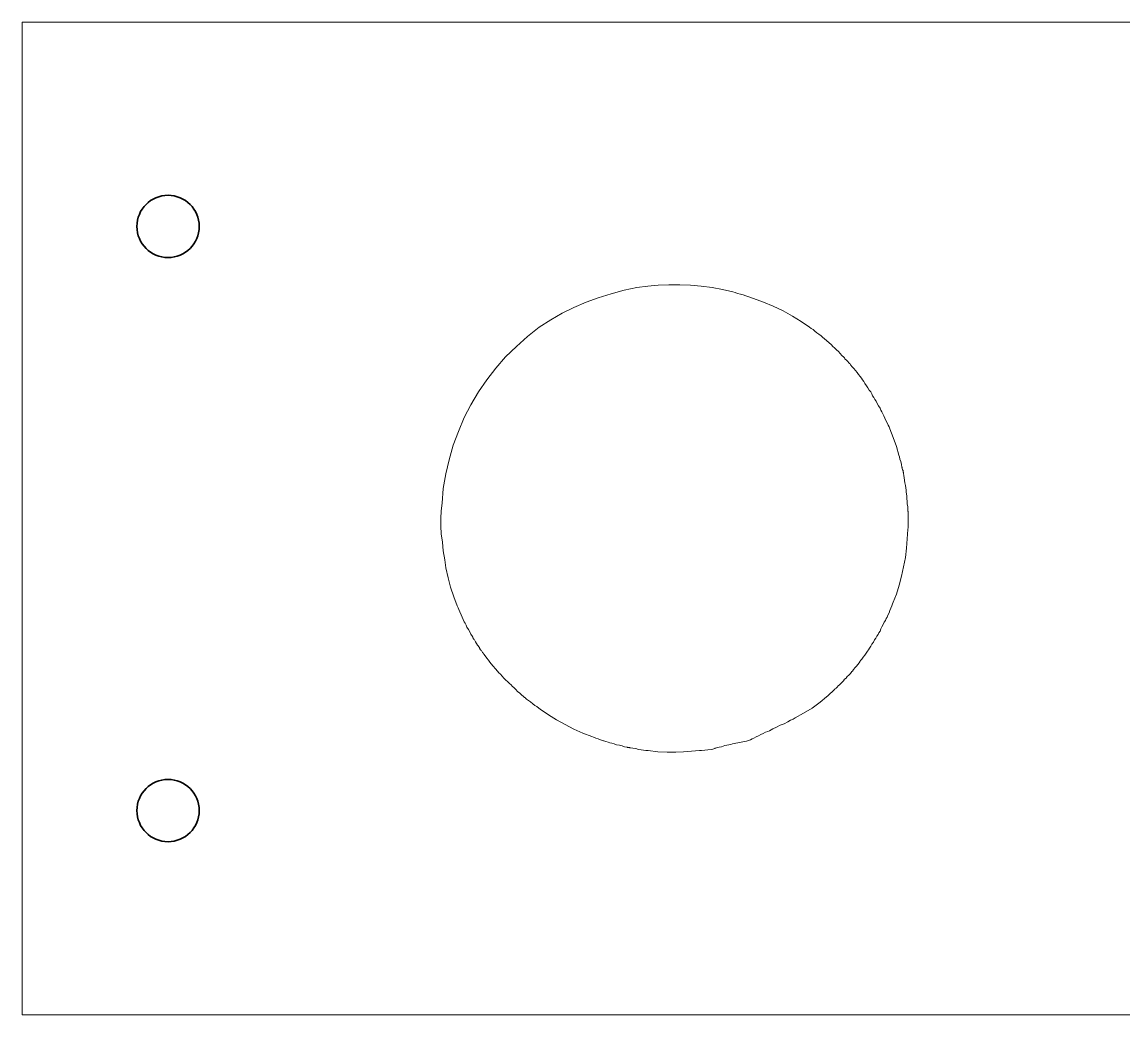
# Model space of a CAD drawing. Header units: millimetres. Extents: x 309 to 2032, y -1240 to 271.
# Drawn here: x 383.6 to 440.2, y -355.9 to -304.9 of the extents above; entities that cross this region are included whole.
import ezdxf

# ---------------------------------------------------------------- set-up
doc = ezdxf.new("R2010")
doc.units = ezdxf.units.MM
doc.header["$MEASUREMENT"] = 0
doc.layers.add('Layer 1', color=7, linetype='Continuous')

msp = doc.modelspace()

# ---------------------------------------------------------------- linework, layer by layer
at = {"layer": 'Layer 1', "color": 250, "lineweight": 18}
msp.add_lwpolyline([(383.6439, -355.9095), (523.6439, -355.9095), (523.6439, -304.9095), (383.6439, -304.9095), (383.6439, -355.9095)], close=True, dxfattribs=at)
at = {"layer": 'Layer 1', "lineweight": 35}
for points in [[(392.7439, -315.4095), (392.7439, -314.5258), (392.0276, -313.8095), (391.1439, -313.8095), (390.2602, -313.8095), (389.5439, -314.5258), (389.5439, -315.4095), (389.5439, -316.2932), (390.2602, -317.0095), (391.1439, -317.0095), (392.0276, -317.0095), (392.7439, -316.2932), (392.7439, -315.4095)], [(392.7439, -345.4095), (392.7439, -344.5258), (392.0276, -343.8095), (391.1439, -343.8095), (390.2602, -343.8095), (389.5439, -344.5258), (389.5439, -345.4095), (389.5439, -346.2932), (390.2602, -347.0095), (391.1439, -347.0095), (392.0276, -347.0095), (392.7439, -346.2932), (392.7439, -345.4095)]]:
    msp.add_open_spline(points, degree=3, knots=[0, 0, 0, 0, 0.25, 0.25, 0.25, 0.5, 0.5, 0.5, 0.75, 0.75, 0.75, 1, 1, 1, 1], dxfattribs=at)
at = {"layer": 'Layer 1', "color": 250, "lineweight": 9}
msp.add_open_spline([(415.2248, -318.5495), (415.2248, -318.5495), (415.7852, -318.4695), (415.7852, -318.4695), (415.7852, -318.4695), (416.3257, -318.4295), (416.3257, -318.4295), (416.3257, -318.4295), (416.8662, -318.4095), (416.8662, -318.4095), (416.8662, -318.4095), (417.4267, -318.4095), (417.4267, -318.4095), (417.4267, -318.4095), (417.9871, -318.4295), (417.9871, -318.4295), (417.9871, -318.4295), (418.5276, -318.4695), (418.5276, -318.4695), (418.5276, -318.4695), (419.0881, -318.5495), (419.0881, -318.5495), (419.0881, -318.5495), (419.6286, -318.6494), (419.6286, -318.6494), (419.6286, -318.6494), (420.1489, -318.7695), (420.1489, -318.7695), (420.1489, -318.7695), (420.269, -318.8094), (420.269, -318.8094), (420.269, -318.8094), (420.3891, -318.8495), (420.3891, -318.8495), (420.3891, -318.8495), (420.5492, -318.8895), (420.5492, -318.8895), (420.5492, -318.8895), (420.6894, -318.9295), (420.6894, -318.9295), (420.6894, -318.9295), (420.8295, -318.9695), (420.8295, -318.9695), (420.8295, -318.9695), (420.9696, -319.0295), (420.9696, -319.0295), (420.9696, -319.0295), (421.1097, -319.0695), (421.1097, -319.0695), (421.1097, -319.0695), (421.2098, -319.1095), (421.2098, -319.1095), (421.2098, -319.1095), (421.7303, -319.2895), (421.7303, -319.2895), (421.7303, -319.2895), (422.2307, -319.5095), (422.2307, -319.5095), (422.2307, -319.5095), (422.7311, -319.7495), (422.7311, -319.7495), (422.7311, -319.7495), (423.2115, -320.0095), (423.2115, -320.0095), (423.2115, -320.0095), (423.6719, -320.2895), (423.6719, -320.2895), (423.6719, -320.2895), (424.0922, -320.5895), (424.0922, -320.5895), (424.0922, -320.5895), (424.1724, -320.6495), (424.1724, -320.6495), (424.1724, -320.6495), (424.2725, -320.7094), (424.2725, -320.7094), (424.2725, -320.7094), (424.3725, -320.7895), (424.3725, -320.7895), (424.3725, -320.7895), (424.4726, -320.8694), (424.4726, -320.8694), (424.4726, -320.8694), (424.5727, -320.9495), (424.5727, -320.9495), (424.5727, -320.9495), (424.6928, -321.0294), (424.6928, -321.0294), (424.6928, -321.0294), (424.7729, -321.1095), (424.7729, -321.1095), (424.7729, -321.1095), (424.8529, -321.1695), (424.8529, -321.1695), (424.8529, -321.1695), (425.2132, -321.4895), (425.2132, -321.4895), (425.2132, -321.4895), (425.2932, -321.5695), (425.2932, -321.5695), (425.2932, -321.5695), (425.3733, -321.6495), (425.3733, -321.6495), (425.3733, -321.6495), (425.4734, -321.7495), (425.4734, -321.7495), (425.4734, -321.7495), (425.5735, -321.8295), (425.5735, -321.8295), (425.5735, -321.8295), (425.6735, -321.9295), (425.6735, -321.9295), (425.6735, -321.9295), (425.7536, -322.0295), (425.7536, -322.0295), (425.7536, -322.0295), (425.7736, -322.0495), (425.7736, -322.0495), (425.7736, -322.0495), (425.7936, -322.0695), (425.7936, -322.0695), (425.7936, -322.0695), (425.8137, -322.0895), (425.8137, -322.0895), (425.8137, -322.0895), (425.8337, -322.1095), (425.8337, -322.1095), (425.8337, -322.1095), (425.8537, -322.1295), (425.8537, -322.1295), (425.8537, -322.1295), (425.8937, -322.1495), (425.8937, -322.1495), (425.8937, -322.1495), (425.9137, -322.1895), (425.9137, -322.1895), (425.9137, -322.1895), (425.9137, -322.2095), (425.9137, -322.2095), (425.9137, -322.2095), (426.0138, -322.2895), (426.0138, -322.2895), (426.0138, -322.2895), (426.0338, -322.3095), (426.0338, -322.3095), (426.0338, -322.3095), (426.1539, -322.4494), (426.1539, -322.4494), (426.1539, -322.4494), (426.174, -322.4695), (426.174, -322.4695), (426.174, -322.4695), (426.194, -322.5095), (426.194, -322.5095), (426.194, -322.5095), (426.214, -322.5295), (426.214, -322.5295), (426.214, -322.5295), (426.234, -322.5495), (426.234, -322.5495), (426.234, -322.5495), (426.254, -322.5895), (426.254, -322.5895), (426.254, -322.5895), (426.2741, -322.6094), (426.2741, -322.6094), (426.2741, -322.6094), (426.2941, -322.6295), (426.2941, -322.6295), (426.2941, -322.6295), (426.3141, -322.6495), (426.3141, -322.6495), (426.3141, -322.6495), (426.3741, -322.7095), (426.3741, -322.7095), (426.3741, -322.7095), (426.4542, -322.8095), (426.4542, -322.8095), (426.4542, -322.8095), (426.5343, -322.9095), (426.5343, -322.9095), (426.5343, -322.9095), (426.6143, -323.0095), (426.6143, -323.0095), (426.6143, -323.0095), (426.6945, -323.1095), (426.6945, -323.1095), (426.6945, -323.1095), (426.7545, -323.2095), (426.7545, -323.2095), (426.7545, -323.2095), (426.8146, -323.2895), (426.8146, -323.2895), (426.8146, -323.2895), (426.8746, -323.3695), (426.8746, -323.3695), (426.8746, -323.3695), (426.9347, -323.4695), (426.9347, -323.4695), (426.9347, -323.4695), (427.0148, -323.5895), (427.0148, -323.5895), (427.0148, -323.5895), (427.0948, -323.6895), (427.0948, -323.6895), (427.0948, -323.6895), (427.1549, -323.8095), (427.1549, -323.8095), (427.1549, -323.8095), (427.2349, -323.9095), (427.2349, -323.9095), (427.2349, -323.9095), (427.295, -324.0095), (427.295, -324.0095), (427.295, -324.0095), (427.335, -324.1095), (427.335, -324.1095), (427.335, -324.1095), (427.3951, -324.1895), (427.3951, -324.1895), (427.3951, -324.1895), (427.4551, -324.2895), (427.4551, -324.2895), (427.4551, -324.2895), (427.5152, -324.3895), (427.5152, -324.3895), (427.5152, -324.3895), (427.5752, -324.5095), (427.5752, -324.5095), (427.5752, -324.5095), (427.6353, -324.6295), (427.6353, -324.6295), (427.6353, -324.6295), (427.7153, -324.7495), (427.7153, -324.7495), (427.7153, -324.7495), (427.7553, -324.8495), (427.7553, -324.8495), (427.7553, -324.8495), (427.8153, -324.9295), (427.8153, -324.9295), (427.8153, -324.9295), (427.8554, -325.0295), (427.8554, -325.0295), (427.8554, -325.0295), (427.9154, -325.1295), (427.9154, -325.1295), (427.9154, -325.1295), (427.9555, -325.2495), (427.9555, -325.2495), (427.9555, -325.2495), (428.0155, -325.3695), (428.0155, -325.3695), (428.0155, -325.3695), (428.0756, -325.4895), (428.0756, -325.4895), (428.0756, -325.4895), (428.1356, -325.6095), (428.1356, -325.6095), (428.1356, -325.6095), (428.1756, -325.7095), (428.1756, -325.7095), (428.1756, -325.7095), (428.2157, -325.8095), (428.2157, -325.8095), (428.2157, -325.8095), (428.3958, -326.2495), (428.3958, -326.2495), (428.3958, -326.2495), (428.556, -326.7095), (428.556, -326.7095), (428.556, -326.7095), (428.6761, -327.1495), (428.6761, -327.1495), (428.6761, -327.1495), (428.7161, -327.2495), (428.7161, -327.2495), (428.7161, -327.2495), (428.7361, -327.3695), (428.7361, -327.3695), (428.7361, -327.3695), (428.7762, -327.4895), (428.7762, -327.4895), (428.7762, -327.4895), (428.8162, -327.6295), (428.8162, -327.6295), (428.8162, -327.6295), (428.8362, -327.7695), (428.8362, -327.7695), (428.8362, -327.7695), (428.8562, -327.7895), (428.8562, -327.7895), (428.8562, -327.7895), (428.8562, -327.8095), (428.8562, -327.8095), (428.8562, -327.8095), (428.8562, -327.8494), (428.8562, -327.8494), (428.8562, -327.8494), (428.8762, -327.8895), (428.8762, -327.8895), (428.8762, -327.8895), (428.8762, -327.9095), (428.8762, -327.9095), (428.8762, -327.9095), (428.8963, -327.9495), (428.8963, -327.9495), (428.8963, -327.9495), (428.8963, -327.9695), (428.8963, -327.9695), (428.8963, -327.9695), (428.8963, -328.0094), (428.8963, -328.0094), (428.8963, -328.0094), (428.8963, -328.0295), (428.8963, -328.0295), (428.8963, -328.0295), (428.9163, -328.0495), (428.9163, -328.0495), (428.9163, -328.0495), (428.9163, -328.0695), (428.9163, -328.0695), (428.9163, -328.0695), (428.9163, -328.1095), (428.9163, -328.1095), (428.9163, -328.1095), (428.9163, -328.1295), (428.9163, -328.1295), (428.9163, -328.1295), (428.9363, -328.1694), (428.9363, -328.1694), (428.9363, -328.1694), (428.9363, -328.1895), (428.9363, -328.1895), (428.9363, -328.1895), (428.9363, -328.2095), (428.9363, -328.2095), (428.9363, -328.2095), (428.9563, -328.3095), (428.9563, -328.3095), (428.9563, -328.3095), (428.9763, -328.4495), (428.9763, -328.4495), (428.9763, -328.4495), (428.9963, -328.5695), (428.9963, -328.5695), (428.9963, -328.5695), (429.0164, -328.7095), (429.0164, -328.7095), (429.0164, -328.7095), (429.0364, -328.8295), (429.0364, -328.8295), (429.0364, -328.8295), (429.0564, -328.9495), (429.0564, -328.9495), (429.0564, -328.9495), (429.0564, -329.0495), (429.0564, -329.0495), (429.0564, -329.0495), (429.0764, -329.1495), (429.0764, -329.1495), (429.0764, -329.1495), (429.0964, -329.2695), (429.0964, -329.2695), (429.0964, -329.2695), (429.0964, -329.3895), (429.0964, -329.3895), (429.0964, -329.3895), (429.1164, -329.5295), (429.1164, -329.5295), (429.1164, -329.5295), (429.1164, -329.6695), (429.1164, -329.6695), (429.1164, -329.6695), (429.1365, -329.7895), (429.1365, -329.7895), (429.1365, -329.7895), (429.1365, -329.9095), (429.1365, -329.9095), (429.1365, -329.9095), (429.1365, -330.0095), (429.1365, -330.0095), (429.1365, -330.0095), (429.1365, -330.0295), (429.1365, -330.0295), (429.1365, -330.0295), (429.1565, -330.0495), (429.1565, -330.0495), (429.1565, -330.0495), (429.1565, -330.0895), (429.1565, -330.0895), (429.1565, -330.0895), (429.1565, -330.1095), (429.1565, -330.1095), (429.1565, -330.1095), (429.1565, -330.1495), (429.1565, -330.1495), (429.1565, -330.1495), (429.1565, -330.1695), (429.1565, -330.1695), (429.1565, -330.1695), (429.1565, -330.1895), (429.1565, -330.1895), (429.1565, -330.1895), (429.1565, -330.2294), (429.1565, -330.2294), (429.1565, -330.2294), (429.1565, -330.3495), (429.1565, -330.3495), (429.1565, -330.3495), (429.1565, -330.4895), (429.1565, -330.4895), (429.1565, -330.4895), (429.1565, -330.6095), (429.1565, -330.6095), (429.1565, -330.6095), (429.1565, -330.7495), (429.1565, -330.7495), (429.1565, -330.7495), (429.1565, -330.8694), (429.1565, -330.8694), (429.1565, -330.8694), (429.1365, -330.9695), (429.1365, -330.9695), (429.1365, -330.9695), (429.1164, -331.4495), (429.1164, -331.4495), (429.1164, -331.4495), (429.0764, -331.9295), (429.0764, -331.9295), (429.0764, -331.9295), (429.0164, -332.4095), (429.0164, -332.4095), (429.0164, -332.4095), (428.9163, -332.8895), (428.9163, -332.8895), (428.9163, -332.8895), (428.8162, -333.3695), (428.8162, -333.3695), (428.8162, -333.3695), (428.6961, -333.8295), (428.6961, -333.8295), (428.6961, -333.8295), (428.556, -334.2895), (428.556, -334.2895), (428.556, -334.2895), (428.3958, -334.7095), (428.3958, -334.7095), (428.3958, -334.7095), (428.3558, -334.7895), (428.3558, -334.7895), (428.3558, -334.7895), (428.3158, -334.8895), (428.3158, -334.8895), (428.3158, -334.8895), (428.2757, -335.0095), (428.2757, -335.0095), (428.2757, -335.0095), (428.2157, -335.1295), (428.2157, -335.1295), (428.2157, -335.1295), (428.1756, -335.2495), (428.1756, -335.2495), (428.1756, -335.2495), (428.1156, -335.3695), (428.1156, -335.3695), (428.1156, -335.3695), (428.0756, -335.4694), (428.0756, -335.4694), (428.0756, -335.4694), (428.0355, -335.5495), (428.0355, -335.5495), (428.0355, -335.5495), (427.9955, -335.6495), (427.9955, -335.6495), (427.9955, -335.6495), (427.9354, -335.7295), (427.9354, -335.7295), (427.9354, -335.7295), (427.8754, -335.8495), (427.8754, -335.8495), (427.8754, -335.8495), (427.8153, -335.9695), (427.8153, -335.9695), (427.8153, -335.9695), (427.7553, -336.0695), (427.7553, -336.0695), (427.7553, -336.0695), (427.7153, -336.1895), (427.7153, -336.1895), (427.7153, -336.1895), (427.6553, -336.2895), (427.6553, -336.2895), (427.6553, -336.2895), (427.6153, -336.3695), (427.6153, -336.3695), (427.6153, -336.3695), (427.5552, -336.4495), (427.5552, -336.4495), (427.5552, -336.4495), (427.4952, -336.5495), (427.4952, -336.5495), (427.4952, -336.5495), (427.4351, -336.6495), (427.4351, -336.6495), (427.4351, -336.6495), (427.3751, -336.7695), (427.3751, -336.7695), (427.3751, -336.7695), (427.295, -336.8695), (427.295, -336.8695), (427.295, -336.8695), (427.2349, -336.9695), (427.2349, -336.9695), (427.2349, -336.9695), (427.1749, -337.0695), (427.1749, -337.0695), (427.1749, -337.0695), (427.1148, -337.1495), (427.1148, -337.1495), (427.1148, -337.1495), (427.0748, -337.2295), (427.0748, -337.2295), (427.0748, -337.2295), (426.9947, -337.3295), (426.9947, -337.3295), (426.9947, -337.3295), (426.9347, -337.4295), (426.9347, -337.4295), (426.9347, -337.4295), (426.8546, -337.5295), (426.8546, -337.5295), (426.8546, -337.5295), (426.7746, -337.6295), (426.7746, -337.6295), (426.7746, -337.6295), (426.7145, -337.7095), (426.7145, -337.7095), (426.7145, -337.7095), (426.6945, -337.7295), (426.6945, -337.7295), (426.6945, -337.7295), (426.6344, -337.8295), (426.6344, -337.8295), (426.6344, -337.8295), (426.5743, -337.9095), (426.5743, -337.9095), (426.5743, -337.9095), (426.5143, -337.9895), (426.5143, -337.9895), (426.5143, -337.9895), (426.4342, -338.0695), (426.4342, -338.0695), (426.4342, -338.0695), (426.3541, -338.1695), (426.3541, -338.1695), (426.3541, -338.1695), (426.2941, -338.2495), (426.2941, -338.2495), (426.2941, -338.2495), (426.2741, -338.2695), (426.2741, -338.2695), (426.2741, -338.2695), (426.194, -338.3695), (426.194, -338.3695), (426.194, -338.3695), (426.1139, -338.4495), (426.1139, -338.4495), (426.1139, -338.4495), (426.0338, -338.5295), (426.0338, -338.5295), (426.0338, -338.5295), (425.9738, -338.6095), (425.9738, -338.6095), (425.9738, -338.6095), (425.8937, -338.6695), (425.8937, -338.6695), (425.8937, -338.6695), (425.8337, -338.7495), (425.8337, -338.7495), (425.8337, -338.7495), (425.7336, -338.8495), (425.7336, -338.8495), (425.7336, -338.8495), (425.6535, -338.9295), (425.6535, -338.9295), (425.6535, -338.9295), (425.5534, -339.0295), (425.5534, -339.0295), (425.5534, -339.0295), (425.5334, -339.0495), (425.5334, -339.0495), (425.5334, -339.0495), (425.5134, -339.0695), (425.5134, -339.0695), (425.5134, -339.0695), (425.4934, -339.0895), (425.4934, -339.0895), (425.4934, -339.0895), (425.4734, -339.1095), (425.4734, -339.1095), (425.4734, -339.1095), (425.4534, -339.1295), (425.4534, -339.1295), (425.4534, -339.1295), (425.4133, -339.1495), (425.4133, -339.1495), (425.4133, -339.1495), (425.3933, -339.1695), (425.3933, -339.1695), (425.3933, -339.1695), (425.3733, -339.1895), (425.3733, -339.1895), (425.3733, -339.1895), (425.3132, -339.2695), (425.3132, -339.2695), (425.3132, -339.2695), (425.2932, -339.2695), (425.2932, -339.2695), (425.2932, -339.2695), (425.2932, -339.2895), (425.2932, -339.2895), (425.2932, -339.2895), (425.2732, -339.2895), (425.2732, -339.2895), (425.2732, -339.2895), (425.2532, -339.3095), (425.2532, -339.3095), (425.2532, -339.3095), (425.2332, -339.3295), (425.2332, -339.3295), (425.2332, -339.3295), (425.2132, -339.3495), (425.2132, -339.3495), (425.2132, -339.3495), (425.1931, -339.3695), (425.1931, -339.3695), (425.1931, -339.3695), (425.1732, -339.3895), (425.1732, -339.3895), (425.1732, -339.3895), (425.0331, -339.5095), (425.0331, -339.5095), (425.0331, -339.5095), (424.973, -339.5695), (424.973, -339.5695), (424.973, -339.5695), (424.6328, -339.8495), (424.6328, -339.8495), (424.6328, -339.8495), (424.2324, -340.1495), (424.2324, -340.1495), (424.2324, -340.1495), (423.792, -340.4095), (423.792, -340.4095), (423.792, -340.4095), (423.3516, -340.6495), (423.3516, -340.6495), (423.3516, -340.6495), (423.2515, -340.7095), (423.2515, -340.7095), (423.2515, -340.7095), (423.1114, -340.7695), (423.1114, -340.7695), (423.1114, -340.7695), (422.9713, -340.8495), (422.9713, -340.8495), (422.9713, -340.8495), (422.7911, -340.9495), (422.7911, -340.9495), (422.7911, -340.9495), (422.591, -341.0295), (422.591, -341.0295), (422.591, -341.0295), (422.3909, -341.1295), (422.3909, -341.1295), (422.3909, -341.1295), (422.2107, -341.2095), (422.2107, -341.2095), (422.2107, -341.2095), (422.0306, -341.3095), (422.0306, -341.3095), (422.0306, -341.3095), (421.9505, -341.3495), (421.9505, -341.3495), (421.9505, -341.3495), (421.8304, -341.3895), (421.8304, -341.3895), (421.8304, -341.3895), (421.7103, -341.4495), (421.7103, -341.4495), (421.7103, -341.4495), (421.5902, -341.5095), (421.5902, -341.5095), (421.5902, -341.5095), (421.47, -341.5695), (421.47, -341.5695), (421.47, -341.5695), (421.3499, -341.6295), (421.3499, -341.6295), (421.3499, -341.6295), (421.2298, -341.6895), (421.2298, -341.6895), (421.2298, -341.6895), (421.1498, -341.7295), (421.1498, -341.7295), (421.1498, -341.7295), (421.0697, -341.7695), (421.0697, -341.7695), (421.0697, -341.7695), (420.8495, -341.8495), (420.8495, -341.8495), (420.8495, -341.8495), (420.5893, -341.8895), (420.5893, -341.8895), (420.5893, -341.8895), (420.1289, -341.9895), (420.1289, -341.9895), (420.1289, -341.9895), (420.0489, -342.0095), (420.0489, -342.0095), (420.0489, -342.0095), (419.9488, -342.0295), (419.9488, -342.0295), (419.9488, -342.0295), (419.8487, -342.0495), (419.8487, -342.0495), (419.8487, -342.0495), (419.7487, -342.0695), (419.7487, -342.0695), (419.7487, -342.0695), (419.5685, -342.1295), (419.5685, -342.1295), (419.5685, -342.1295), (419.4484, -342.1495), (419.4484, -342.1495), (419.4484, -342.1495), (419.2482, -342.2095), (419.2482, -342.2095), (419.2482, -342.2095), (419.2282, -342.2295), (419.2282, -342.2295), (419.2282, -342.2295), (419.0681, -342.2695), (419.0681, -342.2695), (419.0681, -342.2695), (418.8678, -342.2895), (418.8678, -342.2895), (418.8678, -342.2895), (418.7077, -342.3095), (418.7077, -342.3095), (418.7077, -342.3095), (418.5476, -342.3295), (418.5476, -342.3295), (418.5476, -342.3295), (418.4475, -342.3295), (418.4475, -342.3295), (418.4475, -342.3295), (417.6268, -342.3895), (417.6268, -342.3895), (417.6268, -342.3895), (417.2265, -342.4095), (417.2265, -342.4095), (417.2265, -342.4095), (416.7862, -342.4095), (416.7862, -342.4095), (416.7862, -342.4095), (416.3057, -342.3895), (416.3057, -342.3895), (416.3057, -342.3895), (415.8053, -342.3295), (415.8053, -342.3295), (415.8053, -342.3295), (415.6852, -342.3295), (415.6852, -342.3295), (415.6852, -342.3295), (415.5651, -342.3095), (415.5651, -342.3095), (415.5651, -342.3095), (415.445, -342.2895), (415.445, -342.2895), (415.445, -342.2895), (415.3048, -342.2695), (415.3048, -342.2695), (415.3048, -342.2695), (415.1647, -342.2295), (415.1647, -342.2295), (415.1647, -342.2295), (415.0246, -342.2095), (415.0246, -342.2095), (415.0246, -342.2095), (414.9046, -342.1895), (414.9046, -342.1895), (414.9046, -342.1895), (414.8846, -342.1895), (414.8846, -342.1895), (414.8846, -342.1895), (414.8646, -342.1895), (414.8646, -342.1895), (414.8646, -342.1895), (414.8445, -342.1695), (414.8445, -342.1695), (414.8445, -342.1695), (414.8045, -342.1695), (414.8045, -342.1695), (414.8045, -342.1695), (414.7845, -342.1695), (414.7845, -342.1695), (414.7845, -342.1695), (414.7445, -342.1695), (414.7445, -342.1695), (414.7445, -342.1695), (414.7244, -342.1495), (414.7244, -342.1495), (414.7244, -342.1495), (414.7044, -342.1495), (414.7044, -342.1495), (414.7044, -342.1495), (414.5843, -342.1295), (414.5843, -342.1295), (414.5843, -342.1295), (414.4642, -342.0895), (414.4642, -342.0895), (414.4642, -342.0895), (414.3241, -342.0495), (414.3241, -342.0495), (414.3241, -342.0495), (414.184, -342.0295), (414.184, -342.0295), (414.184, -342.0295), (414.0639, -341.9895), (414.0639, -341.9895), (414.0639, -341.9895), (413.9438, -341.9495), (413.9438, -341.9495), (413.9438, -341.9495), (413.8436, -341.9295), (413.8436, -341.9295), (413.8436, -341.9295), (413.7435, -341.8895), (413.7435, -341.8895), (413.7435, -341.8895), (413.6234, -341.8695), (413.6234, -341.8695), (413.6234, -341.8695), (413.5234, -341.8295), (413.5234, -341.8295), (413.5234, -341.8295), (413.5033, -341.8295), (413.5033, -341.8295), (413.5033, -341.8295), (413.3632, -341.7695), (413.3632, -341.7695), (413.3632, -341.7695), (413.2431, -341.7295), (413.2431, -341.7295), (413.2431, -341.7295), (413.123, -341.6895), (413.123, -341.6895), (413.123, -341.6895), (413.0029, -341.6495), (413.0029, -341.6495), (413.0029, -341.6495), (412.9028, -341.6095), (412.9028, -341.6095), (412.9028, -341.6095), (412.4424, -341.4295), (412.4424, -341.4295), (412.4424, -341.4295), (411.9821, -341.2295), (411.9821, -341.2295), (411.9821, -341.2295), (411.5417, -340.9895), (411.5417, -340.9895), (411.5417, -340.9895), (411.1013, -340.7495), (411.1013, -340.7495), (411.1013, -340.7495), (410.681, -340.4895), (410.681, -340.4895), (410.681, -340.4895), (410.2606, -340.2095), (410.2606, -340.2095), (410.2606, -340.2095), (410.1805, -340.1495), (410.1805, -340.1495), (410.1805, -340.1495), (410.0805, -340.0695), (410.0805, -340.0695), (410.0805, -340.0695), (409.9804, -340.0095), (409.9804, -340.0095), (409.9804, -340.0095), (409.8803, -339.9295), (409.8803, -339.9295), (409.8803, -339.9295), (409.7603, -339.8295), (409.7603, -339.8295), (409.7603, -339.8295), (409.6602, -339.7495), (409.6602, -339.7495), (409.6602, -339.7495), (409.5601, -339.6895), (409.5601, -339.6895), (409.5601, -339.6895), (409.5401, -339.6695), (409.5401, -339.6695), (409.5401, -339.6695), (409.5201, -339.6495), (409.5201, -339.6495), (409.5201, -339.6495), (409.5001, -339.6295), (409.5001, -339.6295), (409.5001, -339.6295), (409.48, -339.6095), (409.48, -339.6095), (409.48, -339.6095), (409.4599, -339.6095), (409.4599, -339.6095), (409.4599, -339.6095), (409.4399, -339.5895), (409.4399, -339.5895), (409.4399, -339.5895), (409.4199, -339.5695), (409.4199, -339.5695), (409.4199, -339.5695), (409.3999, -339.5495), (409.3999, -339.5495), (409.3999, -339.5495), (409.2998, -339.4695), (409.2998, -339.4695), (409.2998, -339.4695), (409.2197, -339.3895), (409.2197, -339.3895), (409.2197, -339.3895), (409.0996, -339.2895), (409.0996, -339.2895), (409.0996, -339.2895), (408.9996, -339.1895), (408.9996, -339.1895), (408.9996, -339.1895), (408.9195, -339.1095), (408.9195, -339.1095), (408.9195, -339.1095), (408.8194, -339.0295), (408.8194, -339.0295), (408.8194, -339.0295), (408.7594, -338.9495), (408.7594, -338.9495), (408.7594, -338.9495), (408.6793, -338.8895), (408.6793, -338.8895), (408.6793, -338.8895), (408.5792, -338.7895), (408.5792, -338.7895), (408.5792, -338.7895), (408.4991, -338.7095), (408.4991, -338.7095), (408.4991, -338.7095), (408.3991, -338.6095), (408.3991, -338.6095), (408.3991, -338.6095), (408.299, -338.5095), (408.299, -338.5095), (408.299, -338.5095), (408.2189, -338.4095), (408.2189, -338.4095), (408.2189, -338.4095), (408.1388, -338.3295), (408.1388, -338.3295), (408.1388, -338.3295), (408.0588, -338.2495), (408.0588, -338.2495), (408.0588, -338.2495), (407.7386, -337.8695), (407.7386, -337.8695), (407.7386, -337.8695), (407.6784, -337.7895), (407.6784, -337.7895), (407.6784, -337.7895), (407.5984, -337.6895), (407.5984, -337.6895), (407.5984, -337.6895), (407.5183, -337.5895), (407.5183, -337.5895), (407.5183, -337.5895), (407.4382, -337.4695), (407.4382, -337.4695), (407.4382, -337.4695), (407.3582, -337.3695), (407.3582, -337.3695), (407.3582, -337.3695), (407.3382, -337.3295), (407.3382, -337.3295), (407.3382, -337.3295), (407.3181, -337.3095), (407.3181, -337.3095), (407.3181, -337.3095), (407.2982, -337.2895), (407.2982, -337.2895), (407.2982, -337.2895), (407.2781, -337.2495), (407.2781, -337.2495), (407.2781, -337.2495), (407.2582, -337.2295), (407.2582, -337.2295), (407.2582, -337.2295), (407.2381, -337.1895), (407.2381, -337.1895), (407.2381, -337.1895), (407.2181, -337.1695), (407.2181, -337.1695), (407.2181, -337.1695), (407.198, -337.1495), (407.198, -337.1495), (407.198, -337.1495), (407.1381, -337.0695), (407.1381, -337.0695), (407.1381, -337.0695), (407.1381, -337.0295), (407.1381, -337.0295), (407.1381, -337.0295), (407.0379, -336.9095), (407.0379, -336.9095), (407.0379, -336.9095), (406.9378, -336.7495), (406.9378, -336.7495), (406.9378, -336.7495), (406.8778, -336.6495), (406.8778, -336.6495), (406.8778, -336.6495), (406.8578, -336.6295), (406.8578, -336.6295), (406.8578, -336.6295), (406.8578, -336.6095), (406.8578, -336.6095), (406.8578, -336.6095), (406.8377, -336.5894), (406.8377, -336.5894), (406.8377, -336.5894), (406.8177, -336.5695), (406.8177, -336.5695), (406.8177, -336.5695), (406.8177, -336.5495), (406.8177, -336.5495), (406.8177, -336.5495), (406.7977, -336.5095), (406.7977, -336.5095), (406.7977, -336.5095), (406.7777, -336.4895), (406.7777, -336.4895), (406.7777, -336.4895), (406.7777, -336.4695), (406.7777, -336.4695), (406.7777, -336.4695), (406.6976, -336.3495), (406.6976, -336.3495), (406.6976, -336.3495), (406.6376, -336.2295), (406.6376, -336.2295), (406.6376, -336.2295), (406.5775, -336.1094), (406.5775, -336.1094), (406.5775, -336.1094), (406.4975, -335.9895), (406.4975, -335.9895), (406.4975, -335.9895), (406.4574, -335.8895), (406.4574, -335.8895), (406.4574, -335.8895), (406.3974, -335.7894), (406.3974, -335.7894), (406.3974, -335.7894), (406.3573, -335.7095), (406.3573, -335.7095), (406.3573, -335.7095), (406.2973, -335.5895), (406.2973, -335.5895), (406.2973, -335.5895), (406.2573, -335.4694), (406.2573, -335.4694), (406.2573, -335.4694), (406.1972, -335.3495), (406.1972, -335.3495), (406.1972, -335.3495), (406.1372, -335.2095), (406.1372, -335.2095), (406.1372, -335.2095), (406.0771, -335.0895), (406.0771, -335.0895), (406.0771, -335.0895), (406.0371, -334.9895), (406.0371, -334.9895), (406.0371, -334.9895), (405.997, -334.8895), (405.997, -334.8895), (405.997, -334.8895), (405.8169, -334.4295), (405.8169, -334.4295), (405.8169, -334.4295), (405.6568, -333.9295), (405.6568, -333.9295), (405.6568, -333.9295), (405.5366, -333.4495), (405.5366, -333.4495), (405.5366, -333.4495), (405.4165, -332.9495), (405.4165, -332.9495), (405.4165, -332.9495), (405.3565, -332.5295), (405.3565, -332.5295), (405.3565, -332.5295), (405.2765, -332.0695), (405.2765, -332.0695), (405.2765, -332.0695), (405.2365, -331.6295), (405.2365, -331.6295), (405.2365, -331.6295), (405.1763, -331.1894), (405.1763, -331.1894), (405.1763, -331.1894), (405.1564, -330.8095), (405.1564, -330.8095), (405.1564, -330.8095), (405.1564, -330.4095), (405.1564, -330.4095), (405.1564, -330.4095), (405.1763, -330.0095), (405.1763, -330.0095), (405.1763, -330.0095), (405.2164, -329.6295), (405.2164, -329.6295), (405.2164, -329.6295), (405.2765, -328.8695), (405.2765, -328.8695), (405.2765, -328.8695), (405.4165, -328.1095), (405.4165, -328.1095), (405.4165, -328.1095), (405.5767, -327.3895), (405.5767, -327.3895), (405.5767, -327.3895), (405.7969, -326.6495), (405.7969, -326.6495), (405.7969, -326.6495), (406.0571, -325.9494), (406.0571, -325.9494), (406.0571, -325.9494), (406.3573, -325.2295), (406.3573, -325.2295), (406.3573, -325.2295), (406.6976, -324.5695), (406.6976, -324.5695), (406.6976, -324.5695), (407.098, -323.9095), (407.098, -323.9095), (407.098, -323.9095), (407.5183, -323.2895), (407.5183, -323.2895), (407.5183, -323.2895), (407.9787, -322.6895), (407.9787, -322.6895), (407.9787, -322.6895), (408.4791, -322.1095), (408.4791, -322.1095), (408.4791, -322.1095), (409.0396, -321.5695), (409.0396, -321.5695), (409.0396, -321.5695), (409.6001, -321.0695), (409.6001, -321.0695), (409.6001, -321.0695), (410.2006, -320.5895), (410.2006, -320.5895), (410.2006, -320.5895), (410.8011, -320.2095), (410.8011, -320.2095), (410.8011, -320.2095), (411.3816, -319.8695), (411.3816, -319.8695), (411.3816, -319.8695), (411.9821, -319.5695), (411.9821, -319.5695), (411.9821, -319.5695), (412.6226, -319.2895), (412.6226, -319.2895), (412.6226, -319.2895), (413.2431, -319.0695), (413.2431, -319.0695), (413.2431, -319.0695), (413.9037, -318.8695), (413.9037, -318.8695), (413.9037, -318.8695), (414.5643, -318.6895), (414.5643, -318.6895), (414.5643, -318.6895), (415.2248, -318.5495), (415.2248, -318.5495)], degree=3, knots=[0, 0, 0, 0, 0.0025063, 0.0025063, 0.0025063, 0.0050125, 0.0050125, 0.0050125, 0.0075188, 0.0075188, 0.0075188, 0.0100251, 0.0100251, 0.0100251, 0.0125313, 0.0125313, 0.0125313, 0.0150376, 0.0150376, 0.0150376, 0.0175439, 0.0175439, 0.0175439, 0.0200501, 0.0200501, 0.0200501, 0.0225564, 0.0225564, 0.0225564, 0.0250627, 0.0250627, 0.0250627, 0.0275689, 0.0275689, 0.0275689, 0.0300752, 0.0300752, 0.0300752, 0.0325815, 0.0325815, 0.0325815, 0.0350877, 0.0350877, 0.0350877, 0.037594, 0.037594, 0.037594, 0.0401003, 0.0401003, 0.0401003, 0.0426065, 0.0426065, 0.0426065, 0.0451128, 0.0451128, 0.0451128, 0.047619, 0.047619, 0.047619, 0.0501253, 0.0501253, 0.0501253, 0.0526316, 0.0526316, 0.0526316, 0.0551378, 0.0551378, 0.0551378, 0.0576441, 0.0576441, 0.0576441, 0.0601504, 0.0601504, 0.0601504, 0.0626566, 0.0626566, 0.0626566, 0.0651629, 0.0651629, 0.0651629, 0.0676692, 0.0676692, 0.0676692, 0.0701754, 0.0701754, 0.0701754, 0.0726817, 0.0726817, 0.0726817, 0.075188, 0.075188, 0.075188, 0.0776942, 0.0776942, 0.0776942, 0.0802005, 0.0802005, 0.0802005, 0.0827068, 0.0827068, 0.0827068, 0.085213, 0.085213, 0.085213, 0.0877193, 0.0877193, 0.0877193, 0.0902256, 0.0902256, 0.0902256, 0.0927318, 0.0927318, 0.0927318, 0.0952381, 0.0952381, 0.0952381, 0.0977444, 0.0977444, 0.0977444, 0.1002506, 0.1002506, 0.1002506, 0.1027569, 0.1027569, 0.1027569, 0.1052632, 0.1052632, 0.1052632, 0.1077694, 0.1077694, 0.1077694, 0.1102757, 0.1102757, 0.1102757, 0.112782, 0.112782, 0.112782, 0.1152882, 0.1152882, 0.1152882, 0.1177945, 0.1177945, 0.1177945, 0.1203008, 0.1203008, 0.1203008, 0.122807, 0.122807, 0.122807, 0.1253133, 0.1253133, 0.1253133, 0.1278195, 0.1278195, 0.1278195, 0.1303258, 0.1303258, 0.1303258, 0.1328321, 0.1328321, 0.1328321, 0.1353383, 0.1353383, 0.1353383, 0.1378446, 0.1378446, 0.1378446, 0.1403509, 0.1403509, 0.1403509, 0.1428571, 0.1428571, 0.1428571, 0.1453634, 0.1453634, 0.1453634, 0.1478697, 0.1478697, 0.1478697, 0.1503759, 0.1503759, 0.1503759, 0.1528822, 0.1528822, 0.1528822, 0.1553885, 0.1553885, 0.1553885, 0.1578947, 0.1578947, 0.1578947, 0.160401, 0.160401, 0.160401, 0.1629073, 0.1629073, 0.1629073, 0.1654135, 0.1654135, 0.1654135, 0.1679198, 0.1679198, 0.1679198, 0.1704261, 0.1704261, 0.1704261, 0.1729323, 0.1729323, 0.1729323, 0.1754386, 0.1754386, 0.1754386, 0.1779449, 0.1779449, 0.1779449, 0.1804511, 0.1804511, 0.1804511, 0.1829574, 0.1829574, 0.1829574, 0.1854637, 0.1854637, 0.1854637, 0.1879699, 0.1879699, 0.1879699, 0.1904762, 0.1904762, 0.1904762, 0.1929825, 0.1929825, 0.1929825, 0.1954887, 0.1954887, 0.1954887, 0.197995, 0.197995, 0.197995, 0.2005013, 0.2005013, 0.2005013, 0.2030075, 0.2030075, 0.2030075, 0.2055138, 0.2055138, 0.2055138, 0.2080201, 0.2080201, 0.2080201, 0.2105263, 0.2105263, 0.2105263, 0.2130326, 0.2130326, 0.2130326, 0.2155388, 0.2155388, 0.2155388, 0.2180451, 0.2180451, 0.2180451, 0.2205514, 0.2205514, 0.2205514, 0.2230576, 0.2230576, 0.2230576, 0.2255639, 0.2255639, 0.2255639, 0.2280702, 0.2280702, 0.2280702, 0.2305764, 0.2305764, 0.2305764, 0.2330827, 0.2330827, 0.2330827, 0.235589, 0.235589, 0.235589, 0.2380952, 0.2380952, 0.2380952, 0.2406015, 0.2406015, 0.2406015, 0.2431078, 0.2431078, 0.2431078, 0.245614, 0.245614, 0.245614, 0.2481203, 0.2481203, 0.2481203, 0.2506266, 0.2506266, 0.2506266, 0.2531328, 0.2531328, 0.2531328, 0.2556391, 0.2556391, 0.2556391, 0.2581454, 0.2581454, 0.2581454, 0.2606516, 0.2606516, 0.2606516, 0.2631579, 0.2631579, 0.2631579, 0.2656642, 0.2656642, 0.2656642, 0.2681704, 0.2681704, 0.2681704, 0.2706767, 0.2706767, 0.2706767, 0.273183, 0.273183, 0.273183, 0.2756892, 0.2756892, 0.2756892, 0.2781955, 0.2781955, 0.2781955, 0.2807018, 0.2807018, 0.2807018, 0.283208, 0.283208, 0.283208, 0.2857143, 0.2857143, 0.2857143, 0.2882206, 0.2882206, 0.2882206, 0.2907268, 0.2907268, 0.2907268, 0.2932331, 0.2932331, 0.2932331, 0.2957393, 0.2957393, 0.2957393, 0.2982456, 0.2982456, 0.2982456, 0.3007519, 0.3007519, 0.3007519, 0.3032581, 0.3032581, 0.3032581, 0.3057644, 0.3057644, 0.3057644, 0.3082707, 0.3082707, 0.3082707, 0.3107769, 0.3107769, 0.3107769, 0.3132832, 0.3132832, 0.3132832, 0.3157895, 0.3157895, 0.3157895, 0.3182957, 0.3182957, 0.3182957, 0.320802, 0.320802, 0.320802, 0.3233083, 0.3233083, 0.3233083, 0.3258145, 0.3258145, 0.3258145, 0.3283208, 0.3283208, 0.3283208, 0.3308271, 0.3308271, 0.3308271, 0.3333333, 0.3333333, 0.3333333, 0.3358396, 0.3358396, 0.3358396, 0.3383459, 0.3383459, 0.3383459, 0.3408521, 0.3408521, 0.3408521, 0.3433584, 0.3433584, 0.3433584, 0.3458647, 0.3458647, 0.3458647, 0.3483709, 0.3483709, 0.3483709, 0.3508772, 0.3508772, 0.3508772, 0.3533835, 0.3533835, 0.3533835, 0.3558897, 0.3558897, 0.3558897, 0.358396, 0.358396, 0.358396, 0.3609023, 0.3609023, 0.3609023, 0.3634085, 0.3634085, 0.3634085, 0.3659148, 0.3659148, 0.3659148, 0.3684211, 0.3684211, 0.3684211, 0.3709273, 0.3709273, 0.3709273, 0.3734336, 0.3734336, 0.3734336, 0.3759398, 0.3759398, 0.3759398, 0.3784461, 0.3784461, 0.3784461, 0.3809524, 0.3809524, 0.3809524, 0.3834586, 0.3834586, 0.3834586, 0.3859649, 0.3859649, 0.3859649, 0.3884712, 0.3884712, 0.3884712, 0.3909774, 0.3909774, 0.3909774, 0.3934837, 0.3934837, 0.3934837, 0.39599, 0.39599, 0.39599, 0.3984962, 0.3984962, 0.3984962, 0.4010025, 0.4010025, 0.4010025, 0.4035088, 0.4035088, 0.4035088, 0.406015, 0.406015, 0.406015, 0.4085213, 0.4085213, 0.4085213, 0.4110276, 0.4110276, 0.4110276, 0.4135338, 0.4135338, 0.4135338, 0.4160401, 0.4160401, 0.4160401, 0.4185464, 0.4185464, 0.4185464, 0.4210526, 0.4210526, 0.4210526, 0.4235589, 0.4235589, 0.4235589, 0.4260652, 0.4260652, 0.4260652, 0.4285714, 0.4285714, 0.4285714, 0.4310777, 0.4310777, 0.4310777, 0.433584, 0.433584, 0.433584, 0.4360902, 0.4360902, 0.4360902, 0.4385965, 0.4385965, 0.4385965, 0.4411028, 0.4411028, 0.4411028, 0.443609, 0.443609, 0.443609, 0.4461153, 0.4461153, 0.4461153, 0.4486216, 0.4486216, 0.4486216, 0.4511278, 0.4511278, 0.4511278, 0.4536341, 0.4536341, 0.4536341, 0.4561404, 0.4561404, 0.4561404, 0.4586466, 0.4586466, 0.4586466, 0.4611529, 0.4611529, 0.4611529, 0.4636591, 0.4636591, 0.4636591, 0.4661654, 0.4661654, 0.4661654, 0.4686717, 0.4686717, 0.4686717, 0.4711779, 0.4711779, 0.4711779, 0.4736842, 0.4736842, 0.4736842, 0.4761905, 0.4761905, 0.4761905, 0.4786967, 0.4786967, 0.4786967, 0.481203, 0.481203, 0.481203, 0.4837093, 0.4837093, 0.4837093, 0.4862155, 0.4862155, 0.4862155, 0.4887218, 0.4887218, 0.4887218, 0.4912281, 0.4912281, 0.4912281, 0.4937343, 0.4937343, 0.4937343, 0.4962406, 0.4962406, 0.4962406, 0.4987469, 0.4987469, 0.4987469, 0.5012531, 0.5012531, 0.5012531, 0.5037594, 0.5037594, 0.5037594, 0.5062657, 0.5062657, 0.5062657, 0.5087719, 0.5087719, 0.5087719, 0.5112782, 0.5112782, 0.5112782, 0.5137845, 0.5137845, 0.5137845, 0.5162907, 0.5162907, 0.5162907, 0.518797, 0.518797, 0.518797, 0.5213033, 0.5213033, 0.5213033, 0.5238095, 0.5238095, 0.5238095, 0.5263158, 0.5263158, 0.5263158, 0.5288221, 0.5288221, 0.5288221, 0.5313283, 0.5313283, 0.5313283, 0.5338346, 0.5338346, 0.5338346, 0.5363409, 0.5363409, 0.5363409, 0.5388471, 0.5388471, 0.5388471, 0.5413534, 0.5413534, 0.5413534, 0.5438596, 0.5438596, 0.5438596, 0.5463659, 0.5463659, 0.5463659, 0.5488722, 0.5488722, 0.5488722, 0.5513784, 0.5513784, 0.5513784, 0.5538847, 0.5538847, 0.5538847, 0.556391, 0.556391, 0.556391, 0.5588972, 0.5588972, 0.5588972, 0.5614035, 0.5614035, 0.5614035, 0.5639098, 0.5639098, 0.5639098, 0.566416, 0.566416, 0.566416, 0.5689223, 0.5689223, 0.5689223, 0.5714286, 0.5714286, 0.5714286, 0.5739348, 0.5739348, 0.5739348, 0.5764411, 0.5764411, 0.5764411, 0.5789474, 0.5789474, 0.5789474, 0.5814536, 0.5814536, 0.5814536, 0.5839599, 0.5839599, 0.5839599, 0.5864662, 0.5864662, 0.5864662, 0.5889724, 0.5889724, 0.5889724, 0.5914787, 0.5914787, 0.5914787, 0.593985, 0.593985, 0.593985, 0.5964912, 0.5964912, 0.5964912, 0.5989975, 0.5989975, 0.5989975, 0.6015038, 0.6015038, 0.6015038, 0.60401, 0.60401, 0.60401, 0.6065163, 0.6065163, 0.6065163, 0.6090226, 0.6090226, 0.6090226, 0.6115288, 0.6115288, 0.6115288, 0.6140351, 0.6140351, 0.6140351, 0.6165414, 0.6165414, 0.6165414, 0.6190476, 0.6190476, 0.6190476, 0.6215539, 0.6215539, 0.6215539, 0.6240602, 0.6240602, 0.6240602, 0.6265664, 0.6265664, 0.6265664, 0.6290727, 0.6290727, 0.6290727, 0.6315789, 0.6315789, 0.6315789, 0.6340852, 0.6340852, 0.6340852, 0.6365915, 0.6365915, 0.6365915, 0.6390977, 0.6390977, 0.6390977, 0.641604, 0.641604, 0.641604, 0.6441103, 0.6441103, 0.6441103, 0.6466165, 0.6466165, 0.6466165, 0.6491228, 0.6491228, 0.6491228, 0.6516291, 0.6516291, 0.6516291, 0.6541353, 0.6541353, 0.6541353, 0.6566416, 0.6566416, 0.6566416, 0.6591479, 0.6591479, 0.6591479, 0.6616541, 0.6616541, 0.6616541, 0.6641604, 0.6641604, 0.6641604, 0.6666667, 0.6666667, 0.6666667, 0.6691729, 0.6691729, 0.6691729, 0.6716792, 0.6716792, 0.6716792, 0.6741855, 0.6741855, 0.6741855, 0.6766917, 0.6766917, 0.6766917, 0.679198, 0.679198, 0.679198, 0.6817043, 0.6817043, 0.6817043, 0.6842105, 0.6842105, 0.6842105, 0.6867168, 0.6867168, 0.6867168, 0.6892231, 0.6892231, 0.6892231, 0.6917293, 0.6917293, 0.6917293, 0.6942356, 0.6942356, 0.6942356, 0.6967419, 0.6967419, 0.6967419, 0.6992481, 0.6992481, 0.6992481, 0.7017544, 0.7017544, 0.7017544, 0.7042607, 0.7042607, 0.7042607, 0.7067669, 0.7067669, 0.7067669, 0.7092732, 0.7092732, 0.7092732, 0.7117794, 0.7117794, 0.7117794, 0.7142857, 0.7142857, 0.7142857, 0.716792, 0.716792, 0.716792, 0.7192982, 0.7192982, 0.7192982, 0.7218045, 0.7218045, 0.7218045, 0.7243108, 0.7243108, 0.7243108, 0.726817, 0.726817, 0.726817, 0.7293233, 0.7293233, 0.7293233, 0.7318296, 0.7318296, 0.7318296, 0.7343358, 0.7343358, 0.7343358, 0.7368421, 0.7368421, 0.7368421, 0.7393484, 0.7393484, 0.7393484, 0.7418546, 0.7418546, 0.7418546, 0.7443609, 0.7443609, 0.7443609, 0.7468672, 0.7468672, 0.7468672, 0.7493734, 0.7493734, 0.7493734, 0.7518797, 0.7518797, 0.7518797, 0.754386, 0.754386, 0.754386, 0.7568922, 0.7568922, 0.7568922, 0.7593985, 0.7593985, 0.7593985, 0.7619048, 0.7619048, 0.7619048, 0.764411, 0.764411, 0.764411, 0.7669173, 0.7669173, 0.7669173, 0.7694236, 0.7694236, 0.7694236, 0.7719298, 0.7719298, 0.7719298, 0.7744361, 0.7744361, 0.7744361, 0.7769424, 0.7769424, 0.7769424, 0.7794486, 0.7794486, 0.7794486, 0.7819549, 0.7819549, 0.7819549, 0.7844612, 0.7844612, 0.7844612, 0.7869674, 0.7869674, 0.7869674, 0.7894737, 0.7894737, 0.7894737, 0.7919799, 0.7919799, 0.7919799, 0.7944862, 0.7944862, 0.7944862, 0.7969925, 0.7969925, 0.7969925, 0.7994987, 0.7994987, 0.7994987, 0.802005, 0.802005, 0.802005, 0.8045113, 0.8045113, 0.8045113, 0.8070175, 0.8070175, 0.8070175, 0.8095238, 0.8095238, 0.8095238, 0.8120301, 0.8120301, 0.8120301, 0.8145363, 0.8145363, 0.8145363, 0.8170426, 0.8170426, 0.8170426, 0.8195489, 0.8195489, 0.8195489, 0.8220551, 0.8220551, 0.8220551, 0.8245614, 0.8245614, 0.8245614, 0.8270677, 0.8270677, 0.8270677, 0.8295739, 0.8295739, 0.8295739, 0.8320802, 0.8320802, 0.8320802, 0.8345865, 0.8345865, 0.8345865, 0.8370927, 0.8370927, 0.8370927, 0.839599, 0.839599, 0.839599, 0.8421053, 0.8421053, 0.8421053, 0.8446115, 0.8446115, 0.8446115, 0.8471178, 0.8471178, 0.8471178, 0.8496241, 0.8496241, 0.8496241, 0.8521303, 0.8521303, 0.8521303, 0.8546366, 0.8546366, 0.8546366, 0.8571429, 0.8571429, 0.8571429, 0.8596491, 0.8596491, 0.8596491, 0.8621554, 0.8621554, 0.8621554, 0.8646617, 0.8646617, 0.8646617, 0.8671679, 0.8671679, 0.8671679, 0.8696742, 0.8696742, 0.8696742, 0.8721805, 0.8721805, 0.8721805, 0.8746867, 0.8746867, 0.8746867, 0.877193, 0.877193, 0.877193, 0.8796992, 0.8796992, 0.8796992, 0.8822055, 0.8822055, 0.8822055, 0.8847118, 0.8847118, 0.8847118, 0.887218, 0.887218, 0.887218, 0.8897243, 0.8897243, 0.8897243, 0.8922306, 0.8922306, 0.8922306, 0.8947368, 0.8947368, 0.8947368, 0.8972431, 0.8972431, 0.8972431, 0.8997494, 0.8997494, 0.8997494, 0.9022556, 0.9022556, 0.9022556, 0.9047619, 0.9047619, 0.9047619, 0.9072682, 0.9072682, 0.9072682, 0.9097744, 0.9097744, 0.9097744, 0.9122807, 0.9122807, 0.9122807, 0.914787, 0.914787, 0.914787, 0.9172932, 0.9172932, 0.9172932, 0.9197995, 0.9197995, 0.9197995, 0.9223058, 0.9223058, 0.9223058, 0.924812, 0.924812, 0.924812, 0.9273183, 0.9273183, 0.9273183, 0.9298246, 0.9298246, 0.9298246, 0.9323308, 0.9323308, 0.9323308, 0.9348371, 0.9348371, 0.9348371, 0.9373434, 0.9373434, 0.9373434, 0.9398496, 0.9398496, 0.9398496, 0.9423559, 0.9423559, 0.9423559, 0.9448622, 0.9448622, 0.9448622, 0.9473684, 0.9473684, 0.9473684, 0.9498747, 0.9498747, 0.9498747, 0.952381, 0.952381, 0.952381, 0.9548872, 0.9548872, 0.9548872, 0.9573935, 0.9573935, 0.9573935, 0.9598997, 0.9598997, 0.9598997, 0.962406, 0.962406, 0.962406, 0.9649123, 0.9649123, 0.9649123, 0.9674185, 0.9674185, 0.9674185, 0.9699248, 0.9699248, 0.9699248, 0.9724311, 0.9724311, 0.9724311, 0.9749373, 0.9749373, 0.9749373, 0.9774436, 0.9774436, 0.9774436, 0.9799499, 0.9799499, 0.9799499, 0.9824561, 0.9824561, 0.9824561, 0.9849624, 0.9849624, 0.9849624, 0.9874687, 0.9874687, 0.9874687, 0.9899749, 0.9899749, 0.9899749, 0.9924812, 0.9924812, 0.9924812, 0.9949875, 0.9949875, 0.9949875, 0.9974937, 0.9974937, 0.9974937, 1, 1, 1, 1], dxfattribs=at)

doc.saveas('drawing.dxf')
